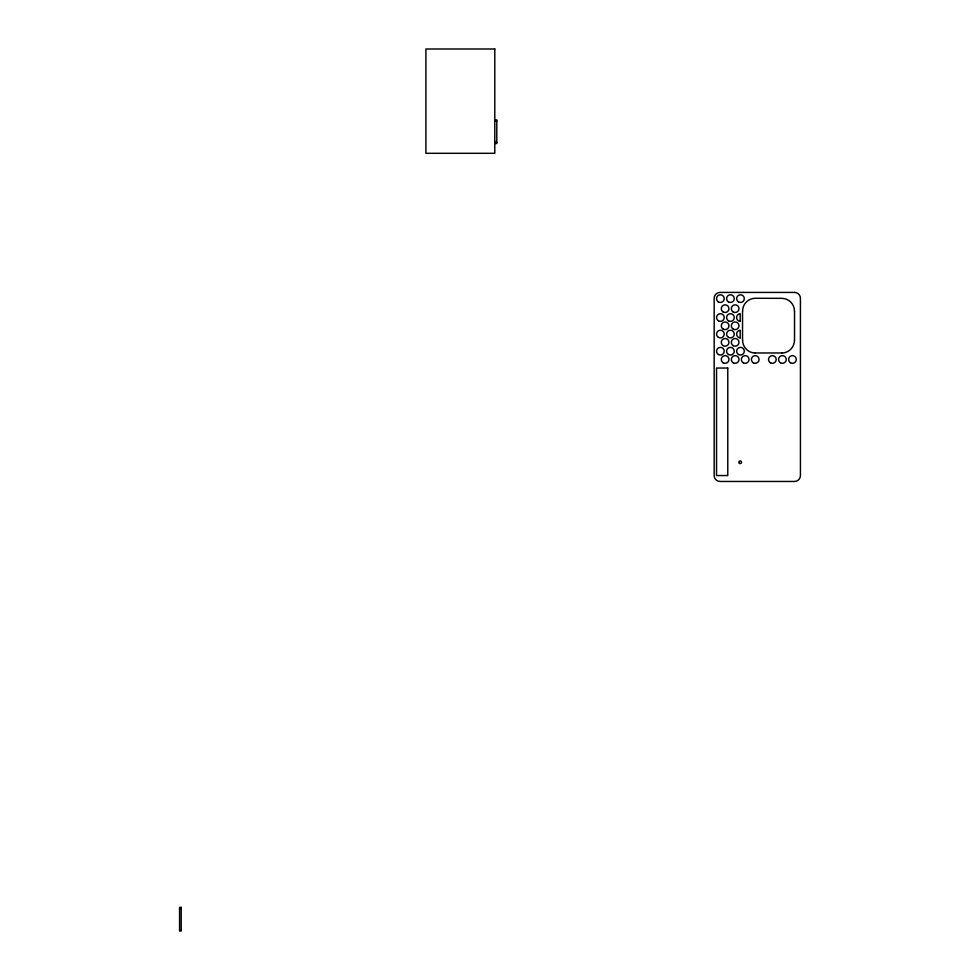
<?xml version="1.0" encoding="UTF-8"?>
<svg xmlns="http://www.w3.org/2000/svg" width="980" height="980" viewBox="0 0 980 980"><rect width="100%" height="100%" fill="white"/><g stroke="black" fill="none" stroke-linecap="round" stroke-linejoin="round"><path stroke-width="1.47" d="M494.79 119.891L496.799 119.891L496.799 143.496L494.79 143.521M494.79 121.067L496.799 121.067M494.79 142.333L496.799 142.333M755.213 352.971L781.844 352.971M179.573 908.558L181.202 908.558M179.573 929.824L181.202 929.824M794.523 311.187L794.523 340.121M742.534 311.187L742.534 340.121M755.213 353.033A12.764 12.764 0 0 1 742.595 340.121M742.595 311.187A12.764 12.764 0 0 1 755.213 298.275L781.844 298.337A12.764 12.764 0 0 1 794.462 311.187M794.462 340.121A12.764 12.764 0 0 1 781.844 353.033M494.79 49L425.908 49L425.908 153.309L494.79 153.309L494.79 49M794.523 292.42L720.092 292.42A5.905 5.905 0 0 0 714.175 298.337L714.175 475.545A5.905 5.905 0 0 0 720.092 481.462L794.523 481.462A5.905 5.905 0 0 0 800.427 475.545L800.427 298.337A5.905 5.905 0 0 0 794.523 292.42M727.773 368.039L716.539 368.039L716.539 475.545L727.773 475.545L727.773 368.039M181.202 907.37L179.573 907.37L179.573 930.976L181.202 931L181.202 907.394M740.17 321.354L740.17 313.698A3.834 3.834 0 0 0 736.629 317.532A3.834 3.834 0 0 0 740.17 321.354M740.17 337.904L740.17 330.248A3.834 3.834 0 0 0 736.629 334.07A3.834 3.834 0 0 0 740.17 337.904M739.508 463.405A1.335 1.335 0 0 0 741.505 462.254A1.335 1.335 0 0 0 739.508 461.102A1.335 1.335 0 0 0 739.508 463.405M718.168 301.767A3.834 3.834 0 0 0 724.208 298.974A3.834 3.834 0 0 0 718.769 295.139A3.834 3.834 0 0 0 718.168 301.767M728.508 301.95A3.834 3.834 0 0 0 734.265 298.631A3.834 3.834 0 0 0 728.508 295.299A3.834 3.834 0 0 0 728.508 301.95M738.553 301.95A3.834 3.834 0 0 0 744.31 298.631A3.834 3.834 0 0 0 738.553 295.299A3.834 3.834 0 0 0 738.553 301.95M733.236 311.995A3.834 3.834 0 0 0 738.994 308.675A3.834 3.834 0 0 0 733.236 305.344A3.834 3.834 0 0 0 733.236 311.995M723.191 311.995A3.834 3.834 0 0 0 728.948 308.675A3.834 3.834 0 0 0 723.191 305.344A3.834 3.834 0 0 0 723.191 311.995M718.463 320.852A3.834 3.834 0 0 0 724.22 317.532A3.834 3.834 0 0 0 718.463 314.2A3.834 3.834 0 0 0 718.463 320.852M728.508 320.852A3.834 3.834 0 0 0 734.265 317.532A3.834 3.834 0 0 0 728.508 314.2A3.834 3.834 0 0 0 728.508 320.852M733.236 329.121A3.834 3.834 0 0 0 738.994 325.801A3.834 3.834 0 0 0 733.236 322.481A3.834 3.834 0 0 0 733.236 329.121M723.191 329.121A3.834 3.834 0 0 0 728.948 325.801A3.834 3.834 0 0 0 723.191 322.481A3.834 3.834 0 0 0 723.191 329.121M718.463 337.402A3.834 3.834 0 0 0 724.22 334.07A3.834 3.834 0 0 0 718.463 330.75A3.834 3.834 0 0 0 718.463 337.402M728.508 337.402A3.834 3.834 0 0 0 734.265 334.07A3.834 3.834 0 0 0 728.508 330.75A3.834 3.834 0 0 0 728.508 337.402M733.236 345.671A3.834 3.834 0 0 0 738.994 342.339A3.834 3.834 0 0 0 733.236 339.019A3.834 3.834 0 0 0 733.236 345.671M723.191 345.671A3.834 3.834 0 0 0 728.948 342.339A3.834 3.834 0 0 0 723.191 339.019A3.834 3.834 0 0 0 723.191 345.671M718.463 354.527A3.834 3.834 0 0 0 724.22 351.208A3.834 3.834 0 0 0 718.463 347.876A3.834 3.834 0 0 0 718.463 354.527M728.508 354.527A3.834 3.834 0 0 0 734.265 351.208A3.834 3.834 0 0 0 728.508 347.876A3.834 3.834 0 0 0 728.508 354.527M738.553 354.527A3.834 3.834 0 0 0 744.31 351.208A3.834 3.834 0 0 0 738.553 347.876A3.834 3.834 0 0 0 738.553 354.527M733.236 362.796A3.834 3.834 0 0 0 738.994 359.476A3.834 3.834 0 0 0 733.236 356.144A3.834 3.834 0 0 0 733.236 362.796M723.191 362.796A3.834 3.834 0 0 0 728.948 359.476A3.834 3.834 0 0 0 723.191 356.144A3.834 3.834 0 0 0 723.191 362.796M743.269 362.796A3.834 3.834 0 0 0 749.039 359.476A3.834 3.834 0 0 0 743.269 356.144A3.834 3.834 0 0 0 743.269 362.796M753.314 362.796A3.834 3.834 0 0 0 759.071 359.476A3.834 3.834 0 0 0 753.314 356.144A3.834 3.834 0 0 0 753.314 362.796M780.484 362.796A3.834 3.834 0 0 0 786.254 359.476A3.834 3.834 0 0 0 780.484 356.144A3.834 3.834 0 0 0 780.484 362.796M770.452 362.796A3.834 3.834 0 0 0 776.209 359.476A3.834 3.834 0 0 0 770.452 356.144A3.834 3.834 0 0 0 770.452 362.796M790.529 362.796A3.834 3.834 0 0 0 796.287 359.476A3.834 3.834 0 0 0 790.529 356.144A3.834 3.834 0 0 0 790.529 362.796"/></g></svg>
